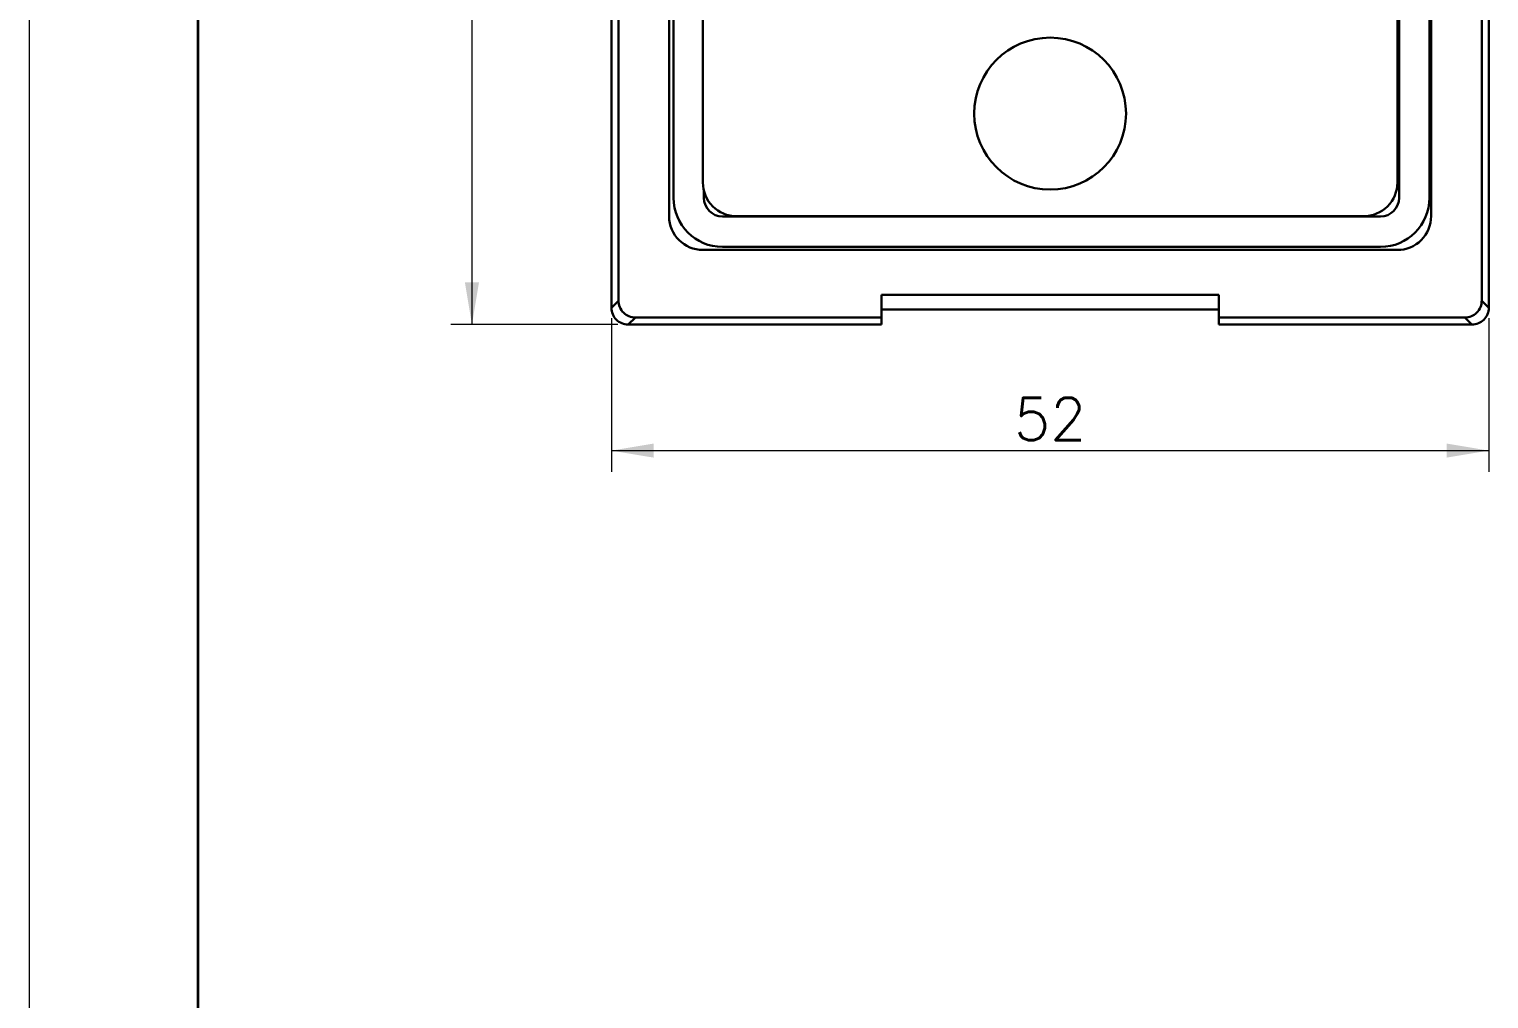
# Model space of a CAD drawing. Header units: millimetres. Extents: x -210 to 210, y -148 to 148.
# Drawn here: x -210 to -123.5, y 5.1 to 62.6 of the extents above; entities that cross this region are included whole.
import ezdxf

# ---------------------------------------------------------------- set-up
doc = ezdxf.new("R2010")
doc.units = ezdxf.units.MM
doc.layers.get('0').update_dxf_attribs({"lineweight": 18})
for name, color, linetype, lineweight in [('尺寸线层', 3, 'Continuous', 18), ('粗实线层', 7, 'Continuous', 35), ('细实线层', 7, 'Continuous', 18)]:
    doc.layers.add(name, color=color, linetype=linetype, lineweight=lineweight)
doc.styles.get("Standard").update_dxf_attribs({"font": 'txt.shx'})
doc.dimstyles.get("Standard").update_dxf_attribs({"dimtxt": 0.18, "dimasz": 0.18, "dimexe": 0.18, "dimexo": 0.0625, "dimgap": 0.09, "dimtad": 0, "dimtih": 1, "dimtoh": 1, "dimdec": 4, "dimzin": 0, "dimdsep": 46, "dimtxsty": 'Standard', "dimcen": 0.09, "dimdle": 0.36, "dimadec": 0, "dimazin": 0, "dimtfac": 1, "dimtdec": 4, "dimtofl": 0, "dimtmove": 0, "dimatfit": 3, "dimfxl": 1, "dimtolj": 1, "dimarcsym": 0})

# ---------------------------------------------------------------- blocks, each defined once
blk = doc.blocks.new('*X2')
at = {"layer": '尺寸线层', "linetype": 'Continuous', "transparency": 16777216}
for points in [[(-183.758, 127.055), (-184.175, 124.555), (-183.342, 124.555)], [(-183.758, 45.055), (-184.175, 47.555), (-183.342, 47.555)]]:
    blk.add_hatch(color=0, dxfattribs=at).paths.add_polyline_path(points, flags=0)
at = {"layer": '尺寸线层', "color": 0, "linetype": 'Continuous', "transparency": 16777216}
for p, q in [((-174.366, 127.055), (-185.008, 127.055)), ((-183.758, 87.305), (-183.758, 127.055)), ((-183.758, 84.805), (-183.758, 45.055)), ((-175.117, 45.055), (-185.008, 45.055))]:
    blk.add_line(p, q, dxfattribs=at)
at = {"layer": '尺寸线层', "color": 0, "transparency": 16777216, "insert": (-183.758, 86.055), "char_height": 2.5, "width": 6.07143, "attachment_point": 5}
blk.add_mtext('82', dxfattribs=at)
blk = doc.blocks.new('*X3')
at = {"layer": '尺寸线层', "linetype": 'Continuous', "transparency": 16777216}
for points in [[(-175.491, 37.59), (-172.991, 38.007), (-172.991, 37.174)], [(-123.491, 37.59), (-125.991, 38.007), (-125.991, 37.174)]]:
    blk.add_hatch(color=0, dxfattribs=at).paths.add_polyline_path(points, flags=0)
at = {"layer": '尺寸线层', "color": 0, "linetype": 'Continuous', "transparency": 16777216}
for p, q in [((-175.491, 45.429), (-175.491, 36.34)), ((-123.491, 45.429), (-123.491, 36.34)), ((-175.491, 37.59), (-123.491, 37.59))]:
    blk.add_line(p, q, dxfattribs=at)
at = {"layer": '尺寸线层', "color": 0, "transparency": 16777216, "insert": (-149.491, 39.465), "char_height": 2.5, "width": 5.71429, "attachment_point": 5}
blk.add_mtext('52', dxfattribs=at)
blk = doc.blocks.new('$CAXA_FRAME_13B17AC1$')
at = {"layer": '粗实线层'}
blk.add_line((-200, 138.5), (-200, -138.5), dxfattribs=at)
at = {"layer": '细实线层'}
blk.add_line((-210, 148.5), (-210, -148.5), dxfattribs=at)

msp = doc.modelspace()

# ---------------------------------------------------------------- linework, layer by layer
at = {"color": 7, "lineweight": 30}
for p, q in [((-175.491, 46.054), (-175.491, 114.057)), ((-175.072, 46.473), (-175.072, 113.637)), ((-123.91, 46.473), (-123.91, 113.637)), ((-123.491, 114.057), (-123.491, 46.054)), ((-172.072, 51.475), (-172.072, 111.56)), ((-126.91, 111.56), (-126.91, 51.475)), ((-171.81, 52.56), (-171.81, 110.56)), ((-128.81, 110.56), (-128.81, 52.56)), ((-127.01, 110.56), (-127.01, 52.56)), ((-170.072, 53.475), (-170.072, 109.56)), ((-128.91, 109.56), (-128.91, 53.475)), ((-129.91, 51.46), (-168.91, 51.46)), ((-130.91, 51.475), (-168.072, 51.475)), ((-128.91, 49.475), (-170.072, 49.475)), ((-129.91, 49.66), (-168.91, 49.66)), ((-139.491, 46.814), (-159.491, 46.814)), ((-139.491, 45.948), (-159.491, 45.948))]:
    msp.add_line(p, q, dxfattribs=at)
at = {"color": 7, "lineweight": 30, "ltscale": 0.010574}
msp.add_line((-170.01, 52.56), (-170.01, 52.983), dxfattribs=at)
at = {"color": 7, "lineweight": 30, "ltscale": 0.033496}
for p, q in [((-159.491, 45.475), (-159.491, 46.814)), ((-139.491, 45.475), (-139.491, 46.814))]:
    msp.add_line(p, q, dxfattribs=at)
at = {"color": 7, "lineweight": 30, "ltscale": 0.014823}
for p, q in [((-175.491, 46.054), (-175.072, 46.473)), ((-174.492, 45.055), (-174.073, 45.475)), ((-124.49, 45.055), (-124.909, 45.475))]:
    msp.add_line(p, q, dxfattribs=at)
at = {"color": 7, "lineweight": 30, "ltscale": 0.014824}
msp.add_line((-123.491, 46.054), (-123.91, 46.473), dxfattribs=at)
at = {"color": 7, "lineweight": 30, "ltscale": 0.375034}
for p, q in [((-159.491, 45.055), (-174.492, 45.055)), ((-124.49, 45.055), (-139.491, 45.055))]:
    msp.add_line(p, q, dxfattribs=at)
at = {"color": 7, "lineweight": 30, "ltscale": 0.364553}
msp.add_line((-159.491, 45.475), (-174.073, 45.475), dxfattribs=at)
at = {"color": 7, "lineweight": 30, "ltscale": 0.010482}
for p, q in [((-159.491, 45.055), (-159.491, 45.475)), ((-139.491, 45.055), (-139.491, 45.475))]:
    msp.add_line(p, q, dxfattribs=at)
at = {"color": 7, "lineweight": 30, "ltscale": 0.364552}
msp.add_line((-124.909, 45.475), (-139.491, 45.475), dxfattribs=at)
at = {"color": 7, "lineweight": 30}
msp.add_circle((-149.491, 57.555), 4.5, dxfattribs=at)
for centre, radius, start, end in [((-168.072, 53.475), 2, 180, 270), ((-130.91, 53.475), 2, 270, 0.00001), ((-168.91, 52.56), 2.9, 180, 270), ((-168.91, 52.56), 1.1, 180, 270), ((-129.91, 52.56), 2.9, 270, 360), ((-129.91, 52.56), 1.1, 270, 360), ((-170.072, 51.475), 2, 180, 270), ((-128.91, 51.475), 2, 270, 0.00001), ((-174.493, 46.053), 0.998, 179.96452, 270.03548), ((-174.074, 46.473), 0.998, 179.96452, 270.03548), ((-124.908, 46.473), 0.998, 269.96452, 0.03547), ((-124.489, 46.053), 0.998, 269.96452, 0.03547)]:
    msp.add_arc(centre, radius, start, end, dxfattribs=at)

# ---------------------------------------------------------------- block references
at = {"layer": '粗实线层'}
msp.add_blockref('$CAXA_FRAME_13B17AC1$', (0, 0), dxfattribs=at)

# ---------------------------------------------------------------- dimensions: what is measured, and where the dimension line sits
at = {"layer": '尺寸线层'}
dim = msp.add_linear_dim(base=(-183.758, 127.055), p1=(-174.492, 45.055), p2=(-173.741, 127.055), angle=90, dimstyle='Standard', override={"dimtxt": 2.5, "dimasz": 2.5, "dimexe": 1.25, "dimexo": 0.625, "dimgap": 0.625, "dimtad": 1, "dimdec": 2, "dimzin": 8, "dimdsep": 44, "dimsah": 1, "dimdle": 5, "dimtdec": 2, "dimtofl": 1, "dimatfit": 0, "dimtfill": 1, "dimtzin": 8}, dxfattribs=at)
dim.commit()
dim.dimension.update_dxf_attribs({"geometry": '*X2', "text_midpoint": (-183.758, 86.055)})
dim = msp.add_linear_dim(base=(-123.491, 37.59), p1=(-175.491, 46.054), p2=(-123.491, 46.054), dimstyle='Standard', override={"dimtxt": 2.5, "dimasz": 2.5, "dimexe": 1.25, "dimexo": 0.625, "dimgap": 0.625, "dimtad": 1, "dimtih": 0, "dimtoh": 0, "dimdec": 2, "dimzin": 8, "dimdsep": 44, "dimsah": 1, "dimdle": 5, "dimtdec": 2, "dimtofl": 1, "dimatfit": 0, "dimtfill": 1, "dimtzin": 8}, dxfattribs=at)
dim.commit()
dim.dimension.update_dxf_attribs({"geometry": '*X3', "text_midpoint": (-149.491, 39.465)})

doc.saveas('drawing.dxf')
